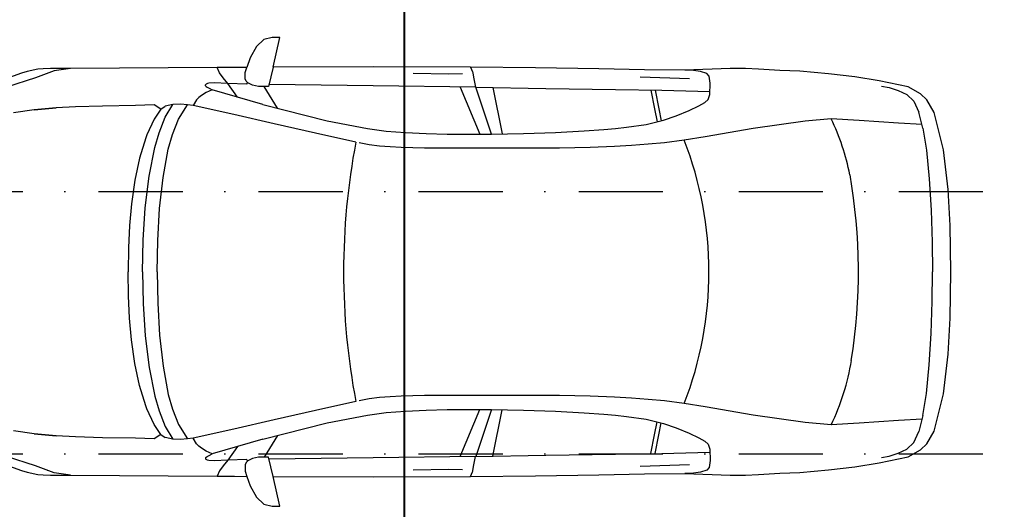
# Model space of a CAD drawing. Header units: centimetres. Extents: x 5906 to 32017, y -966 to 7982.
# Drawn here: x 16632.9 to 17048.4, y 4412.5 to 4617.7 of the extents above; entities that cross this region are included whole.
import ezdxf

# ---------------------------------------------------------------- set-up
doc = ezdxf.new("R2010")
doc.units = ezdxf.units.CM
doc.header["$MEASUREMENT"] = 0
doc.linetypes.add('Dot & Dashed', pattern=[67.027776, 35.277777, -17.638888, 0, -14.111111])
doc.layers.add('коли_Pen_No__4', color=102, linetype='Continuous', lineweight=15)
doc.layers.add('оси_Pen_No__4', color=102, linetype='Continuous', lineweight=15)
doc.layers.add('размери', color=7, linetype='Continuous')
doc.styles.add('GENERATED_STYLE_1', font='arial.ttf')
doc.dimstyles.new('GENERATED_STYLE__1', dxfattribs={"dimtxt": 15, "dimasz": 9.5, "dimexe": 0.18, "dimexo": 0.0625, "dimgap": 0, "dimtad": 1, "dimdec": 1, "dimzin": 0, "dimdsep": 46, "dimtxsty": 'GENERATED_STYLE_1', "dimblk": 'ARROWHEAD_2', "dimblk1": 'ARROWHEAD_2', "dimblk2": 'ARROWHEAD_2', "dimcen": 0.09, "dimse1": 1, "dimse2": 1, "dimclrd": 151, "dimclre": 151, "dimclrt": 7, "dimazin": 0, "dimtfac": 1, "dimtdec": 4, "dimtmove": 0, "dimatfit": 3, "dimfxl": 1, "dimtolj": 1, "dimtzin": 0, "dimarcsym": 0})
doc.dimstyles.new('GENERATED_STYLE__2', dxfattribs={"dimtxt": 15, "dimasz": 9.5, "dimexe": 0.18, "dimexo": 0.0625, "dimgap": 0, "dimtad": 1, "dimtih": 1, "dimtoh": 1, "dimdec": 1, "dimzin": 0, "dimdsep": 46, "dimtxsty": 'GENERATED_STYLE_1', "dimblk": 'ARROWHEAD_2', "dimblk1": 'ARROWHEAD_2', "dimblk2": 'ARROWHEAD_2', "dimcen": 0.09, "dimse1": 1, "dimse2": 1, "dimclrd": 151, "dimclre": 151, "dimclrt": 7, "dimazin": 0, "dimtfac": 1, "dimtdec": 4, "dimtmove": 0, "dimatfit": 3, "dimfxl": 1, "dimtolj": 1, "dimtzin": 0, "dimarcsym": 0})

# ---------------------------------------------------------------- blocks, each defined once
blk = doc.blocks.new('ARROWHEAD_2')
at = {"color": 0, "linetype": 'Continuous', "lineweight": 0}
for p, q in [((-0.378, -0.655), (0.378, 0.655)), ((0, 0), (-1, 0))]:
    blk.add_line(p, q, dxfattribs=at)
blk = doc.blocks.new('*D462')
at = {"layer": 'DEFPOINTS', "color": 0, "linetype": 'Continuous', "transparency": 16777216}
for p in [(16697.37, 4983.28), (16794.26, 4983.28), (16802.37, 4348.28)]:
    blk.add_point(p, dxfattribs=at)
at = {"layer": 'размери', "color": 151, "linetype": 'Continuous', "lineweight": -2, "transparency": 16777216}
for p, q in [((16794.26, 4973.78), (16794.26, 4679.62)), ((16794.26, 4357.78), (16794.26, 4628.97))]:
    blk.add_line(p, q, dxfattribs=at)
at = {"layer": 'размери', "color": 151, "linetype": 'Continuous', "lineweight": -2, "transparency": 16777216, "xscale": 9.5, "yscale": 9.5, "zscale": 9.5}
for p, rotation in [((16794.26, 4983.28), 90), ((16794.26, 4348.28), 270)]:
    blk.add_blockref('ARROWHEAD_2', p, dxfattribs=dict(at, rotation=rotation))
at = {"layer": 'размери', "color": 7, "linetype": 'Continuous', "lineweight": 13, "transparency": 16777216, "insert": (16794.26, 4654.3), "char_height": 15, "attachment_point": 5, "rotation": 90, "style": 'GENERATED_STYLE_1'}
blk.add_mtext('\\A1;635.0', dxfattribs=at)
blk = doc.blocks.new('*D465')
at = {"layer": 'DEFPOINTS', "color": 0, "linetype": 'Continuous', "transparency": 16777216}
for p in [(16416.4, 4983.28), (16697.37, 4983.28), (16289.87, 4448.28)]:
    blk.add_point(p, dxfattribs=at)
at = {"layer": 'размери', "color": 151, "linetype": 'Continuous', "lineweight": -2, "transparency": 16777216}
for p, q in [((16416.4, 4973.78), (16416.4, 4729.58)), ((16416.4, 4457.78), (16416.4, 4679.02))]:
    blk.add_line(p, q, dxfattribs=at)
at = {"layer": 'размери', "color": 151, "linetype": 'Continuous', "lineweight": -2, "transparency": 16777216, "xscale": 9.5, "yscale": 9.5, "zscale": 9.5}
for p, rotation in [((16416.4, 4983.28), 90), ((16416.4, 4448.28), 270)]:
    blk.add_blockref('ARROWHEAD_2', p, dxfattribs=dict(at, rotation=rotation))
at = {"layer": 'размери', "color": 7, "linetype": 'Continuous', "lineweight": 13, "transparency": 16777216, "insert": (16416.4, 4704.3), "char_height": 15, "attachment_point": 5, "rotation": 90, "style": 'GENERATED_STYLE_1'}
blk.add_mtext('\\A1;535.0', dxfattribs=at)
blk = doc.blocks.new('*D546')
at = {"layer": 'DEFPOINTS', "color": 0, "linetype": 'Continuous', "transparency": 16777216}
for p in [(16499.87, 4422.07), (17104.87, 4322.07), (17104.87, 4095.32)]:
    blk.add_point(p, dxfattribs=at)
at = {"layer": 'размери', "color": 151, "linetype": 'Continuous', "lineweight": -2, "transparency": 16777216}
blk.add_line((16509.37, 4095.32), (17095.37, 4095.32), dxfattribs=at)
at = {"layer": 'размери', "color": 151, "linetype": 'Continuous', "lineweight": -2, "transparency": 16777216, "xscale": 9.5, "yscale": 9.5, "zscale": 9.5, "rotation": 180}
blk.add_blockref('ARROWHEAD_2', (16499.87, 4095.32), dxfattribs=at)
at = {"layer": 'размери', "color": 151, "linetype": 'Continuous', "lineweight": -2, "transparency": 16777216, "xscale": 9.5, "yscale": 9.5, "zscale": 9.5}
blk.add_blockref('ARROWHEAD_2', (17104.87, 4095.32), dxfattribs=at)
at = {"layer": 'размери', "color": 7, "linetype": 'Continuous', "lineweight": 13, "transparency": 16777216, "insert": (16790.9, 4102.97), "char_height": 15, "attachment_point": 5, "style": 'GENERATED_STYLE_1'}
blk.add_mtext('\\A1;605.0', dxfattribs=at)
blk = doc.blocks.new('*D553')
at = {"layer": 'DEFPOINTS', "color": 0, "linetype": 'Continuous', "transparency": 16777216}
for p in [(15274.87, 4767.08), (17129.87, 4297.07), (17129.87, 4035.32)]:
    blk.add_point(p, dxfattribs=at)
at = {"layer": 'размери', "color": 151, "linetype": 'Continuous', "lineweight": -2, "transparency": 16777216}
blk.add_line((15284.37, 4035.32), (17120.37, 4035.32), dxfattribs=at)
at = {"layer": 'размери', "color": 151, "linetype": 'Continuous', "lineweight": -2, "transparency": 16777216, "xscale": 9.5, "yscale": 9.5, "zscale": 9.5, "rotation": 180}
blk.add_blockref('ARROWHEAD_2', (15274.87, 4035.32), dxfattribs=at)
at = {"layer": 'размери', "color": 151, "linetype": 'Continuous', "lineweight": -2, "transparency": 16777216, "xscale": 9.5, "yscale": 9.5, "zscale": 9.5}
blk.add_blockref('ARROWHEAD_2', (17129.87, 4035.32), dxfattribs=at)
at = {"layer": 'размери', "color": 7, "linetype": 'Continuous', "lineweight": 13, "transparency": 16777216, "insert": (16202.37, 4042.97), "char_height": 15, "attachment_point": 5, "style": 'GENERATED_STYLE_1'}
blk.add_mtext('\\A1;1855.0', dxfattribs=at)

msp = doc.modelspace()

# ---------------------------------------------------------------- linework, layer by layer
at = {"layer": 'коли_Pen_No__4', "color": 102, "linetype": 'Continuous', "lineweight": 15}
for p, q in [((16647.277, 4596.379), (16639.547, 4593.421)), ((16654.162, 4597.303), (16647.277, 4596.379)), ((16716.736, 4595.456), (16715.647, 4597.692)), ((16718.283, 4593.429), (16716.736, 4595.456)), ((16727.436, 4595.613), (16728.172, 4597.815)), ((16727.442, 4592.987), (16727.436, 4595.613)), ((16739.179, 4597.853), (16737.242, 4589.79)), ((16812.951, 4594.955), (16797.998, 4595.196)), ((16818.7, 4595.095), (16812.951, 4594.955)), ((16821.978, 4597.901), (16822.894, 4595.863)), ((16822.894, 4595.863), (16822.947, 4595.68)), ((16822.947, 4595.68), (16823.012, 4595.374)), ((16823.012, 4595.374), (16823.449, 4592.942)), ((16915.49, 4596.48), (16911.883, 4596.599)), ((16918.447, 4596.075), (16915.49, 4596.48)), ((16921.075, 4595.286), (16918.447, 4596.075)), ((16922.06, 4594.094), (16921.075, 4595.286)), ((16639.547, 4593.421), (16627.385, 4589.516)), ((16711.702, 4591.05), (16711.17, 4590.776)), ((16712.242, 4591.148), (16711.702, 4591.05)), ((16714.402, 4591.268), (16712.242, 4591.148)), ((16720.162, 4591.096), (16714.402, 4591.268)), ((16720.162, 4591.096), (16718.283, 4593.429)), ((16728.095, 4590.817), (16720.162, 4591.096)), ((16724.312, 4585.263), (16720.162, 4591.096)), ((16727.921, 4592.033), (16727.442, 4592.987)), ((16728.628, 4591.275), (16727.921, 4592.033)), ((16728.095, 4590.817), (16728.424, 4591.493)), ((16730.515, 4590.354), (16728.628, 4591.275)), ((16823.449, 4592.942), (16824.105, 4589.446)), ((16913.876, 4592.971), (16893.157, 4593.667)), ((16922.508, 4591.187), (16922.06, 4594.094)), ((16922.394, 4586.437), (16922.508, 4591.187)), ((16711.129, 4587.271), (16709.111, 4586.019)), ((16710.879, 4590.1), (16710.882, 4590.451)), ((16711.118, 4589.734), (16710.879, 4590.1)), ((16710.882, 4590.451), (16711.17, 4590.776)), ((16711.118, 4589.734), (16711.527, 4589.444)), ((16713.611, 4588.346), (16711.129, 4587.271)), ((16711.527, 4589.444), (16712.305, 4589.036)), ((16712.305, 4589.035), (16713.611, 4588.346)), ((16734.924, 4582.207), (16713.611, 4588.346)), ((16733.005, 4589.79), (16730.515, 4590.354)), ((16737.242, 4589.79), (16733.005, 4589.79)), ((16741.048, 4580.67), (16735.372, 4589.79)), ((16781.202, 4590.05), (16737.464, 4590.655)), ((16824.105, 4589.446), (16781.202, 4590.05)), ((16817.631, 4589.537), (16825.93, 4569.837)), ((16824.105, 4589.446), (16853.601, 4588.98)), ((16830.767, 4569.85), (16824.207, 4589.444)), ((16831.338, 4589.332), (16835.314, 4569.927)), ((16853.601, 4588.98), (16882.769, 4588.515)), ((16882.769, 4588.515), (16902.225, 4588.239)), ((16897.624, 4588.305), (16899.241, 4580.385)), ((16899.434, 4588.279), (16901.051, 4580.359)), ((16902.225, 4588.239), (16922.424, 4587.693)), ((16994.452, 4589.896), (16997.621, 4589.296)), ((16997.621, 4589.296), (17001.451, 4588.144)), ((17001.451, 4588.144), (17005.073, 4586.373)), ((16707.08, 4584.244), (16705.584, 4581.813)), ((16708.06, 4585.156), (16707.08, 4584.244)), ((16709.111, 4586.019), (16708.06, 4585.156)), ((16917.838, 4581.71), (16920.297, 4583.108)), ((16920.297, 4583.108), (16921.721, 4584.328)), ((16921.721, 4584.328), (16922.394, 4586.437)), ((17005.073, 4586.373), (17007.906, 4583.687)), ((17007.906, 4583.687), (17010.021, 4579.025)), ((16638.991, 4579.946), (16630.241, 4578.667)), ((16648.124, 4580.77), (16638.991, 4579.946)), ((16638.991, 4579.946), (16648.122, 4580.767)), ((16656.244, 4581.196), (16648.122, 4580.77)), ((16667.642, 4581.598), (16656.244, 4581.196)), ((16681.421, 4581.847), (16667.642, 4581.598)), ((16689.238, 4582.051), (16681.416, 4581.846)), ((16681.417, 4581.846), (16681.416, 4581.846)), ((16692.09, 4580.218), (16689.238, 4582.051)), ((16692.086, 4580.217), (16689.297, 4576.032)), ((16692.086, 4580.217), (16692.09, 4580.218)), ((16692.09, 4580.218), (16693.906, 4581.468)), ((16693.906, 4581.468), (16693.905, 4581.465)), ((16697.071, 4582.249), (16693.906, 4581.468)), ((16693.953, 4576.958), (16697.071, 4582.249)), ((16700.389, 4582.322), (16697.071, 4582.249)), ((16699.45, 4576.039), (16703.245, 4582.121)), ((16703.245, 4582.121), (16700.389, 4582.322)), ((16705.584, 4581.813), (16703.245, 4582.121)), ((16722.759, 4578.043), (16705.584, 4581.813)), ((16705.584, 4581.811), (16705.584, 4581.813)), ((16734.924, 4582.207), (16761.928, 4575.431)), ((16899.241, 4580.385), (16900.287, 4574.997)), ((16901.051, 4580.359), (16902.008, 4575.434)), ((16908.332, 4577.504), (16913.707, 4579.702)), ((16913.707, 4579.702), (16917.838, 4581.71)), ((17011.791, 4572.275), (17010.021, 4579.025)), ((16689.297, 4576.032), (16686.24, 4569.474)), ((16691.361, 4570.37), (16693.953, 4576.958)), ((16696.986, 4569.586), (16699.45, 4576.039)), ((16739.679, 4574.181), (16722.759, 4578.043)), ((16761.928, 4575.431), (16778.763, 4572.107)), ((16895.693, 4573.829), (16903.015, 4575.69)), ((16903.015, 4575.69), (16908.332, 4577.504)), ((16962.386, 4575.179), (16940.604, 4572.101)), ((16973.266, 4576.244), (16962.386, 4575.179)), ((16985.051, 4575.465), (16973.266, 4576.244)), ((17001.537, 4574.443), (16985.051, 4575.465)), ((17011.398, 4573.774), (17001.537, 4574.443)), ((16689.6, 4564.209), (16691.361, 4570.37)), ((16757.002, 4570.223), (16739.679, 4574.181)), ((16773.891, 4566.454), (16757.002, 4570.223)), ((16778.763, 4572.107), (16786.576, 4571.061)), ((16786.576, 4571.061), (16794.661, 4570.489)), ((16794.661, 4570.489), (16803.354, 4570.095)), ((16844.237, 4570.077), (16857.68, 4570.546)), ((16857.68, 4570.546), (16869.704, 4571.146)), ((16869.704, 4571.146), (16877.964, 4571.731)), ((16877.964, 4571.731), (16882.829, 4572.209)), ((16882.829, 4572.209), (16887.482, 4572.758)), ((16887.482, 4572.758), (16895.693, 4573.829)), ((16940.604, 4572.101), (16920.37, 4568.706)), ((17011.791, 4572.275), (17013.24, 4563.048)), ((16685.784, 4568.248), (16683.173, 4559.751)), ((16686.24, 4569.474), (16685.784, 4568.248)), ((16695.23, 4563.473), (16696.986, 4569.587)), ((16775.235, 4566.165), (16775.299, 4566.136)), ((16779.538, 4565.353), (16775.281, 4566.144)), ((16803.354, 4570.095), (16812.184, 4569.799)), ((16812.184, 4569.799), (16830.767, 4569.85)), ((16830.767, 4569.85), (16844.237, 4570.077)), ((16903.434, 4566.183), (16896.534, 4565.555)), ((16911.638, 4567.279), (16903.433, 4566.183)), ((16920.37, 4568.706), (16911.638, 4567.279)), ((16687.202, 4552.155), (16689.6, 4564.209)), ((16693.032, 4551.621), (16695.23, 4563.474)), ((16783.878, 4564.807), (16779.538, 4565.353)), ((16788.301, 4564.45), (16783.876, 4564.807)), ((16792.915, 4564.213), (16788.3, 4564.45)), ((16802.701, 4563.853), (16792.914, 4564.213)), ((16859.288, 4563.856), (16802.701, 4563.853)), ((16872.194, 4564.229), (16859.288, 4563.856)), ((16882.34, 4564.676), (16872.194, 4564.229)), ((16889.547, 4565.089), (16882.339, 4564.676)), ((16896.536, 4565.555), (16889.546, 4565.089)), ((17013.24, 4563.05), (17014.417, 4551.11)), ((16683.173, 4559.751), (16681.209, 4550.456)), ((16681.209, 4550.456), (16679.818, 4540.61)), ((16685.575, 4538.952), (16687.202, 4552.155)), ((16691.591, 4538.657), (16693.032, 4551.621)), ((17014.417, 4551.11), (17015.207, 4537.919)), ((16679.818, 4540.61), (16678.993, 4531.417)), ((16684.653, 4525.365), (16685.575, 4538.952)), ((16690.802, 4525.243), (16691.591, 4538.657)), ((17015.207, 4537.919), (17015.645, 4524.541)), ((16678.993, 4531.417), (16678.526, 4522.166)), ((16684.362, 4512.047), (16684.653, 4525.365)), ((16690.562, 4512.045), (16690.802, 4525.243)), ((17015.645, 4524.541), (17015.768, 4512.047)), ((16678.526, 4522.166), (16678.362, 4512.047)), ((16678.526, 4501.929), (16678.362, 4512.048)), ((16684.362, 4512.047), (16684.653, 4498.73)), ((16690.562, 4512.05), (16690.802, 4498.852)), ((17015.645, 4499.554), (17015.768, 4512.047)), ((16678.993, 4492.678), (16678.526, 4501.929)), ((17015.207, 4486.176), (17015.645, 4499.554)), ((16684.653, 4498.73), (16685.575, 4485.142)), ((16690.802, 4498.852), (16691.591, 4485.438)), ((16679.818, 4483.485), (16678.993, 4492.678)), ((16681.209, 4473.639), (16679.818, 4483.485)), ((16685.575, 4485.142), (16687.202, 4471.94)), ((16691.591, 4485.438), (16693.032, 4472.474)), ((17014.417, 4472.985), (17015.207, 4486.176)), ((16683.173, 4464.344), (16681.209, 4473.639)), ((16687.202, 4471.94), (16689.6, 4459.886)), ((16693.032, 4472.474), (16695.23, 4460.621)), ((17013.24, 4461.045), (17014.417, 4472.985)), ((16685.784, 4455.847), (16683.173, 4464.344)), ((16689.6, 4459.886), (16691.361, 4453.725)), ((16695.23, 4460.622), (16696.986, 4454.508)), ((16779.538, 4458.742), (16775.281, 4457.95)), ((16783.878, 4459.288), (16779.538, 4458.742)), ((16788.301, 4459.644), (16783.876, 4459.288)), ((16792.915, 4459.882), (16788.3, 4459.644)), ((16802.701, 4460.242), (16792.914, 4459.882)), ((16859.288, 4460.239), (16802.701, 4460.242)), ((16872.194, 4459.866), (16859.288, 4460.239)), ((16882.34, 4459.419), (16872.194, 4459.866)), ((16889.547, 4459.005), (16882.339, 4459.419)), ((16896.536, 4458.539), (16889.546, 4459.005)), ((16903.434, 4457.911), (16896.534, 4458.539)), ((17011.791, 4451.82), (17013.24, 4461.046)), ((16686.24, 4454.621), (16685.784, 4455.847)), ((16689.297, 4448.063), (16686.24, 4454.621)), ((16696.986, 4454.509), (16699.45, 4448.056)), ((16757.002, 4453.872), (16739.679, 4449.914)), ((16773.891, 4457.641), (16757.002, 4453.872)), ((16775.235, 4457.93), (16775.299, 4457.959)), ((16794.661, 4453.606), (16803.354, 4454)), ((16803.354, 4454), (16812.184, 4454.296)), ((16812.184, 4454.296), (16830.767, 4454.245)), ((16817.631, 4434.558), (16825.93, 4454.258)), ((16830.767, 4454.245), (16824.207, 4434.651)), ((16830.767, 4454.245), (16844.237, 4454.018)), ((16831.338, 4434.763), (16835.314, 4454.168)), ((16844.237, 4454.018), (16857.68, 4453.548)), ((16911.638, 4456.816), (16903.433, 4457.911)), ((16920.37, 4455.388), (16911.638, 4456.816)), ((16940.604, 4451.994), (16920.37, 4455.388)), ((16691.361, 4453.725), (16693.953, 4447.137)), ((16739.679, 4449.914), (16722.759, 4446.052)), ((16761.928, 4448.664), (16778.763, 4451.988)), ((16778.763, 4451.988), (16786.576, 4453.034)), ((16786.576, 4453.034), (16794.661, 4453.606)), ((16857.68, 4453.548), (16869.704, 4452.949)), ((16869.704, 4452.949), (16877.964, 4452.364)), ((16877.964, 4452.364), (16882.829, 4451.886)), ((16882.829, 4451.886), (16887.482, 4451.337)), ((16887.482, 4451.337), (16895.693, 4450.266)), ((16895.693, 4450.266), (16903.015, 4448.405)), ((16962.386, 4448.916), (16940.604, 4451.994)), ((17011.398, 4450.321), (17001.537, 4449.652)), ((17011.791, 4451.82), (17010.021, 4445.07)), ((16692.086, 4443.877), (16689.297, 4448.063)), ((16693.953, 4447.137), (16697.071, 4441.846)), ((16699.45, 4448.056), (16703.245, 4441.974)), ((16722.759, 4446.052), (16705.584, 4442.282)), ((16734.924, 4441.888), (16761.928, 4448.664)), ((16899.241, 4443.71), (16900.287, 4449.098)), ((16901.051, 4443.735), (16902.008, 4448.661)), ((16903.015, 4448.405), (16908.332, 4446.591)), ((16908.332, 4446.591), (16913.707, 4444.393)), ((16973.266, 4447.851), (16962.386, 4448.916)), ((16985.051, 4448.629), (16973.266, 4447.851)), ((17001.537, 4449.652), (16985.051, 4448.629)), ((16638.991, 4444.149), (16630.241, 4445.427)), ((16648.124, 4443.325), (16638.991, 4444.149)), ((16638.991, 4444.149), (16648.122, 4443.328)), ((16656.244, 4442.899), (16648.122, 4443.325)), ((16667.642, 4442.497), (16656.244, 4442.899)), ((16681.421, 4442.248), (16667.642, 4442.497)), ((16681.417, 4442.248), (16681.416, 4442.249)), ((16689.238, 4442.044), (16681.416, 4442.248)), ((16692.09, 4443.877), (16689.238, 4442.044)), ((16692.086, 4443.877), (16692.09, 4443.877)), ((16692.09, 4443.877), (16693.906, 4442.627)), ((16693.906, 4442.627), (16693.905, 4442.63)), ((16697.071, 4441.846), (16693.906, 4442.627)), ((16700.389, 4441.772), (16697.071, 4441.846)), ((16703.245, 4441.974), (16700.389, 4441.772)), ((16705.584, 4442.282), (16703.245, 4441.974)), ((16705.584, 4442.284), (16705.584, 4442.282)), ((16707.08, 4439.851), (16705.584, 4442.282)), ((16734.924, 4441.888), (16713.611, 4435.749)), ((16741.048, 4443.425), (16735.372, 4434.305)), ((16897.624, 4435.79), (16899.241, 4443.71)), ((16899.434, 4435.816), (16901.051, 4443.735)), ((16913.707, 4444.393), (16917.838, 4442.385)), ((16917.838, 4442.385), (16920.297, 4440.987)), ((17007.906, 4440.407), (17010.021, 4445.07)), ((16708.06, 4438.939), (16707.08, 4439.851)), ((16709.111, 4438.076), (16708.06, 4438.939)), ((16711.129, 4436.823), (16709.111, 4438.076)), ((16724.312, 4438.832), (16720.162, 4432.999)), ((16920.297, 4440.987), (16921.721, 4439.767)), ((16921.721, 4439.767), (16922.394, 4437.658)), ((16922.394, 4437.658), (16922.508, 4432.908)), ((17001.451, 4435.951), (17005.073, 4437.721)), ((17005.073, 4437.721), (17007.906, 4440.407)), ((16639.547, 4430.674), (16627.385, 4434.578)), ((16711.118, 4434.361), (16710.879, 4433.995)), ((16710.879, 4433.995), (16710.882, 4433.643)), ((16710.882, 4433.643), (16711.17, 4433.319)), ((16711.118, 4434.361), (16711.527, 4434.651)), ((16713.611, 4435.749), (16711.129, 4436.823)), ((16711.702, 4433.044), (16711.17, 4433.319)), ((16711.527, 4434.651), (16712.305, 4435.059)), ((16712.242, 4432.947), (16711.702, 4433.044)), ((16712.305, 4435.06), (16713.611, 4435.749)), ((16728.095, 4433.278), (16720.162, 4432.999)), ((16728.095, 4433.278), (16728.424, 4432.602)), ((16730.515, 4433.74), (16728.628, 4432.82)), ((16733.005, 4434.305), (16730.515, 4433.74)), ((16737.242, 4434.305), (16733.005, 4434.305)), ((16739.179, 4426.242), (16737.242, 4434.305)), ((16781.202, 4434.045), (16737.464, 4433.44)), ((16824.105, 4434.649), (16781.202, 4434.045)), ((16823.449, 4431.153), (16824.105, 4434.649)), ((16824.105, 4434.649), (16853.601, 4435.115)), ((16853.601, 4435.115), (16882.769, 4435.58)), ((16882.769, 4435.58), (16902.225, 4435.855)), ((16902.225, 4435.855), (16922.424, 4436.402)), ((16994.452, 4434.198), (16997.621, 4434.799)), ((16997.621, 4434.799), (17001.451, 4435.951)), ((16647.277, 4427.716), (16639.547, 4430.674)), ((16714.402, 4432.827), (16712.242, 4432.947)), ((16720.162, 4432.999), (16714.402, 4432.827)), ((16718.283, 4430.666), (16716.736, 4428.639)), ((16720.162, 4432.999), (16718.283, 4430.666)), ((16727.442, 4431.108), (16727.436, 4428.481)), ((16727.921, 4432.062), (16727.442, 4431.108)), ((16728.628, 4432.82), (16727.921, 4432.062)), ((16812.951, 4429.14), (16797.998, 4428.898)), ((16818.7, 4429), (16812.951, 4429.14)), ((16823.012, 4428.721), (16823.449, 4431.153)), ((16913.876, 4431.124), (16893.157, 4430.428)), ((16922.06, 4430.001), (16921.075, 4428.809)), ((16922.508, 4432.908), (16922.06, 4430.001)), ((16644.552, 4428.759), (16644.457, 4428.764)), ((16654.162, 4426.792), (16647.277, 4427.716)), ((16716.736, 4428.639), (16715.647, 4426.402)), ((16727.436, 4428.481), (16728.172, 4426.279)), ((16821.978, 4426.194), (16822.894, 4428.231)), ((16822.894, 4428.231), (16822.947, 4428.415)), ((16822.947, 4428.415), (16823.012, 4428.721)), ((16915.49, 4427.615), (16911.883, 4427.495)), ((16918.447, 4428.02), (16915.49, 4427.615)), ((16921.075, 4428.809), (16918.447, 4428.02))]:
    msp.add_line(p, q, dxfattribs=at)
msp.add_lwpolyline([(16619.538, 4433.792), (16633.609, 4428.741), (16636.002, 4428.083), (16640.447, 4427.107), (16642.712, 4426.844), (16645.82, 4426.795), (16649.393, 4426.784), (16654.162, 4426.792), (16715.647, 4426.402), (16722.972, 4426.304), (16728.172, 4426.279), (16729.506, 4422.29), (16732.274, 4417.547), (16735.273, 4414.557), (16738.852, 4413.725), (16742.07, 4413.725), (16739.179, 4426.242), (16781.353, 4426.009), (16821.978, 4426.194), (16849.31, 4426.43), (16875.891, 4426.88), (16894.962, 4427.288), (16911.883, 4427.495), (16930.932, 4426.814), (16937.367, 4426.818), (16942.8, 4426.984), (16951.786, 4427.587), (16960.139, 4427.943), (16972.197, 4429.024), (16983.278, 4430.322), (16993.486, 4431.945), (17005.598, 4434.469), (17010.733, 4437.345), (17013.446, 4439.866), (17016.469, 4445.271), (17020.469, 4460.946), (17022.432, 4477.552), (17023.258, 4492.579), (17023.501, 4512.047), (17023.258, 4531.515), (17022.432, 4546.543), (17020.469, 4563.149), (17016.469, 4578.823), (17013.446, 4584.229), (17010.733, 4586.75), (17005.598, 4589.626), (16993.486, 4592.15), (16983.279, 4593.773), (16972.197, 4595.07), (16960.139, 4596.152), (16951.786, 4596.508), (16942.8, 4597.111), (16937.367, 4597.277), (16930.932, 4597.281), (16911.883, 4596.599), (16894.962, 4596.807), (16875.891, 4597.215), (16849.31, 4597.664), (16821.978, 4597.901), (16781.353, 4598.085), (16739.179, 4597.853), (16742.07, 4610.37), (16738.852, 4610.37), (16735.273, 4609.538), (16732.274, 4606.548), (16729.506, 4601.805), (16728.172, 4597.815), (16722.972, 4597.791), (16715.647, 4597.692), (16654.162, 4597.303), (16649.393, 4597.311), (16645.82, 4597.3), (16642.712, 4597.251), (16640.447, 4596.988), (16636.002, 4596.012), (16633.609, 4595.354), (16619.538, 4590.303)], dxfattribs=at)
for centre, radius, start, end in [((16885.676, 4533.815), 97.325, 11.23053, 25.84555), ((17059.486, 4512.047), 290.73, 169.2142, 190.7858), ((16769.983, 4512.047), 152.042, 338.69921, 21.30079), ((16749.328, 4512.221), 235.396, 350.8804, 9.92229), ((16885.676, 4490.28), 97.325, 334.15445, 350.91173)]:
    msp.add_arc(centre, radius, start, end, dxfattribs=at)
at = {"layer": 'оси_Pen_No__4', "color": 102, "linetype": 'Dot & Dashed', "lineweight": 15}
for p, q in [((14987.793, 4545.778), (17200.421, 4545.778)), ((14987.793, 4435.783), (17200.421, 4435.783))]:
    msp.add_line(p, q, dxfattribs=at)

# ---------------------------------------------------------------- dimensions: what is measured, and where the dimension line sits
at = {"layer": 'размери', "color": 151, "linetype": 'Continuous', "lineweight": 13}
for base, p1, picture, middle in [((16416.398, 4983.278), (16289.874, 4448.278), '*D465', (16416.398, 4704.299)), ((16794.257, 4983.278), (16802.374, 4348.278), '*D462', (16794.257, 4654.299))]:
    dim = msp.add_linear_dim(base=base, p1=p1, p2=(16697.374, 4983.278), angle=90, dimstyle='GENERATED_STYLE__1', dxfattribs=at)
    dim.commit()
    dim.dimension.update_dxf_attribs({"geometry": picture, "text_midpoint": middle, "dimtype": 160, "text_rotation": 90})
for base, p1, p2, picture, middle in [((17129.874, 4035.316), (15274.874, 4767.079), (17129.874, 4297.074), '*D553', (16202.366, 4035.316)), ((17104.874, 4095.316), (16499.874, 4422.074), (17104.874, 4322.074), '*D546', (16790.895, 4095.316))]:
    dim = msp.add_linear_dim(base=base, p1=p1, p2=p2, dimstyle='GENERATED_STYLE__2', dxfattribs=at)
    dim.commit()
    dim.dimension.update_dxf_attribs({"geometry": picture, "text_midpoint": middle, "dimtype": 160})

doc.saveas('drawing.dxf')
